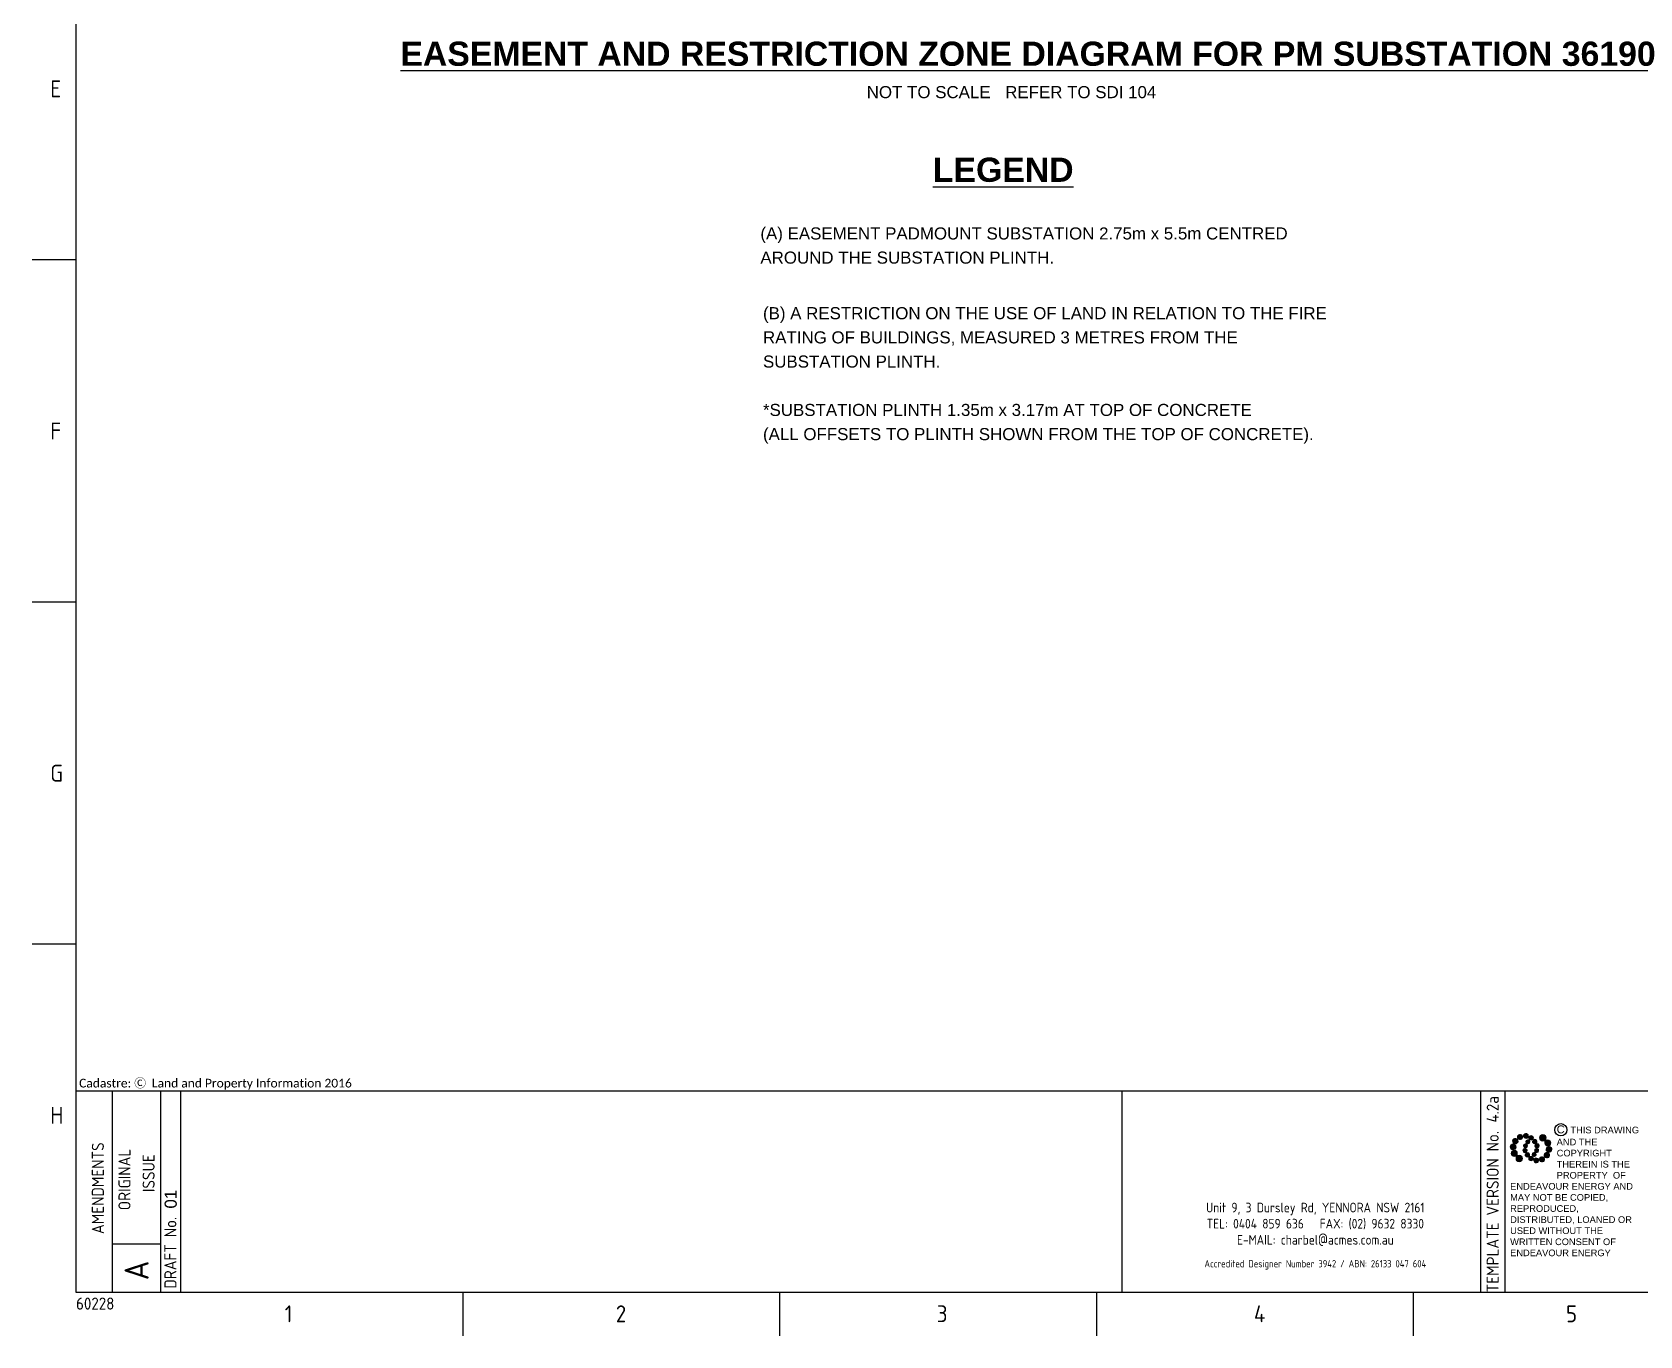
# Paper-space layout 'A1 Page 2' of a CAD drawing. Header units: metres, sheet in millimetres. Extents: x -21 to 813, y -3 to 583.
# Drawn here: x -20.5 to 311.9, y -3 to 266.5 of the extents above; entities that cross this region are included whole.
import ezdxf
from ezdxf.enums import TextEntityAlignment as Align

# ---------------------------------------------------------------- set-up
doc = ezdxf.new("R2010")
doc.units = ezdxf.units.M
doc.layers.get('0').update_dxf_attribs({"color": 6})
doc.layers.add('Notes', color=7, linetype='Continuous')
doc.layers.add('SupportsUG_SP_EXT', color=7, linetype='Continuous')
doc.styles.add('ARIAL', font='arial.ttf', dxfattribs={"height": 2})
doc.styles.add('iecISOCP', font='isocp.shx')
doc.styles.add('ISO3098B', font='ISO3098B.SHX', dxfattribs={"width": 0.9, "height": 2.5})
doc.styles.get("Standard").update_dxf_attribs({"font": 'arial.ttf'})

# ---------------------------------------------------------------- blocks, each defined once
blk = doc.blocks.new('A$C30A46249')
at = {"color": 7, "lineweight": -3, "insert": (6.92, 4.97), "char_height": 1.79, "attachment_point": 7, "line_spacing_factor": 1.2}
blk.add_mtext('{\\fCalibri|b0|i0|c0|p34;\\C256;Cadastre: \\fMS Gothic|b0|i0|c128|p49;\\C250;\\c2236962;Ⓒ\\fMS Gothic|b0|i0|c0|p49; \\fCalibri|b0|i0|c0|p34;\\C256;Land and Property Information 2016}', dxfattribs=at)
blk = doc.blocks.new('EE_LOGO_SMALL')
at = {"layer": 'Notes'}
h = blk.add_hatch(color=256, dxfattribs=at)
edge = h.paths.add_edge_path()
edge.add_spline(control_points=[(-8.41, 1.95), (-9.16, 1.99), (-9.8, 1.42), (-9.84, 0.67), (-9.89, -0.07), (-9.31, -0.71), (-8.56, -0.75), (-7.82, -0.8), (-7.18, -0.23), (-7.14, 0.52), (-7.09, 1.27), (-7.66, 1.91), (-8.41, 1.95)], knot_values=[0, 0, 0, 0, 1, 1, 1, 2, 2, 2, 3, 3, 3, 4, 4, 4, 4], degree=3, periodic=0)
h = blk.add_hatch(color=256, dxfattribs=at)
edge = h.paths.add_edge_path()
edge.add_spline(control_points=[(-6.81, 4.47), (-7.42, 4.82), (-8.21, 4.62), (-8.57, 4), (-8.92, 3.39), (-8.72, 2.6), (-8.1, 2.25), (-7.49, 1.89), (-6.7, 2.09), (-6.34, 2.71), (-5.98, 3.32), (-6.19, 4.11), (-6.81, 4.47)], knot_values=[0, 0, 0, 0, 1, 1, 1, 2, 2, 2, 3, 3, 3, 4, 4, 4, 4], degree=3, periodic=0)
h = blk.add_hatch(color=256, dxfattribs=at)
edge = h.paths.add_edge_path()
edge.add_spline(control_points=[(-4.19, 5.89), (-4.56, 6.46), (-5.32, 6.62), (-5.88, 6.26), (-6.45, 5.89), (-6.61, 5.13), (-6.25, 4.56), (-5.88, 4), (-5.13, 3.83), (-4.56, 4.2), (-3.99, 4.56), (-3.82, 5.32), (-4.19, 5.89)], knot_values=[0, 0, 0, 0, 1, 1, 1, 2, 2, 2, 3, 3, 3, 4, 4, 4, 4], degree=3, periodic=0)
h = blk.add_hatch(color=256, dxfattribs=at)
edge = h.paths.add_edge_path()
edge.add_spline(control_points=[(-2.5, 2.07), (-3.02, 2.18), (-3.52, 1.86), (-3.63, 1.35), (-3.74, 0.84), (-3.41, 0.33), (-2.91, 0.22), (-2.39, 0.11), (-1.89, 0.43), (-1.78, 0.95), (-1.67, 1.46), (-1.99, 1.96), (-2.5, 2.07)], knot_values=[0, 0, 0, 0, 1, 1, 1, 2, 2, 2, 3, 3, 3, 4, 4, 4, 4], degree=3, periodic=0)
h = blk.add_hatch(color=256, dxfattribs=at)
edge = h.paths.add_edge_path()
edge.add_spline(control_points=[(-1.35, 5.88), (-1.41, 6.52), (-1.98, 6.98), (-2.62, 6.92), (-3.26, 6.85), (-3.72, 6.28), (-3.66, 5.65), (-3.6, 5.01), (-3.03, 4.54), (-2.39, 4.61), (-1.75, 4.67), (-1.28, 5.24), (-1.35, 5.88)], knot_values=[0, 0, 0, 0, 1, 1, 1, 2, 2, 2, 3, 3, 3, 4, 4, 4, 4], degree=3, periodic=0)
h = blk.add_hatch(color=256, dxfattribs=at)
edge = h.paths.add_edge_path()
edge.add_spline(control_points=[(1.01, 4.87), (1.01, 4.27), (0.53, 3.79), (-0.07, 3.79), (-0.67, 3.79), (-1.16, 4.27), (-1.16, 4.87), (-1.16, 5.47), (-0.67, 5.96), (-0.07, 5.96), (0.53, 5.96), (1.01, 5.47), (1.01, 4.87)], knot_values=[0, 0, 0, 0, 1, 1, 1, 2, 2, 2, 3, 3, 3, 4, 4, 4, 4], degree=3, periodic=0)
edge = h.paths.add_edge_path()
edge.add_spline(control_points=[(-1.36, 3.98), (-1.87, 4.09), (-2.38, 3.77), (-2.49, 3.26), (-2.6, 2.75), (-2.27, 2.24), (-1.76, 2.13), (-1.25, 2.02), (-0.75, 2.35), (-0.64, 2.86), (-0.53, 3.37), (-0.85, 3.87), (-1.36, 3.98)], knot_values=[0, 0, 0, 0, 1, 1, 1, 2, 2, 2, 3, 3, 3, 4, 4, 4, 4], degree=3, periodic=0)
h = blk.add_hatch(color=256, dxfattribs=at)
edge = h.paths.add_edge_path()
edge.add_spline(control_points=[(2.33, 2.37), (2.77, 2.76), (2.8, 3.42), (2.42, 3.85), (2.03, 4.29), (1.37, 4.32), (0.94, 3.94), (0.51, 3.55), (0.47, 2.89), (0.85, 2.46), (1.24, 2.03), (1.9, 1.99), (2.33, 2.37)], knot_values=[0, 0, 0, 0, 1, 1, 1, 2, 2, 2, 3, 3, 3, 4, 4, 4, 4], degree=3, periodic=0)
edge = h.paths.add_edge_path()
edge.add_spline(control_points=[(1.01, 4.87), (1.01, 4.27), (0.53, 3.79), (-0.07, 3.79), (-0.67, 3.79), (-1.16, 4.27), (-1.16, 4.87), (-1.16, 5.47), (-0.67, 5.96), (-0.07, 5.96), (0.53, 5.96), (1.01, 5.47), (1.01, 4.87)], knot_values=[0, 0, 0, 0, 1, 1, 1, 2, 2, 2, 3, 3, 3, 4, 4, 4, 4], degree=3, periodic=0)
h = blk.add_hatch(color=256, dxfattribs=at)
edge = h.paths.add_edge_path()
edge.add_spline(control_points=[(1.01, 4.87), (1.01, 4.27), (0.53, 3.79), (-0.07, 3.79), (-0.67, 3.79), (-1.16, 4.27), (-1.16, 4.87), (-1.16, 5.47), (-0.67, 5.96), (-0.07, 5.96), (0.53, 5.96), (1.01, 5.47), (1.01, 4.87)], knot_values=[0, 0, 0, 0, 1, 1, 1, 2, 2, 2, 3, 3, 3, 4, 4, 4, 4], degree=3, periodic=0)
edge = h.paths.add_edge_path(flags=16)
edge.add_spline(control_points=[(1.01, 4.87), (1.01, 4.27), (0.53, 3.79), (-0.07, 3.79), (-0.67, 3.79), (-1.16, 4.27), (-1.16, 4.87), (-1.16, 5.47), (-0.67, 5.96), (-0.07, 5.96), (0.53, 5.96), (1.01, 5.47), (1.01, 4.87)], knot_values=[0, 0, 0, 0, 1, 1, 1, 2, 2, 2, 3, 3, 3, 4, 4, 4, 4], degree=3, periodic=0)
h = blk.add_hatch(color=256, dxfattribs=at)
edge = h.paths.add_edge_path()
edge.add_spline(control_points=[(2.98, 0.19), (3.52, 0.33), (3.83, 0.88), (3.69, 1.41), (3.55, 1.94), (3.01, 2.26), (2.48, 2.12), (1.95, 1.98), (1.63, 1.43), (1.77, 0.9), (1.91, 0.37), (2.45, 0.05), (2.98, 0.19)], knot_values=[0, 0, 0, 0, 1, 1, 1, 2, 2, 2, 3, 3, 3, 4, 4, 4, 4], degree=3, periodic=0)
h = blk.add_hatch(color=256, dxfattribs=at)
edge = h.paths.add_edge_path()
edge.add_spline(control_points=[(6.99, 4.87), (6.99, 4.04), (6.32, 3.36), (5.48, 3.36), (4.65, 3.36), (3.97, 4.04), (3.97, 4.87), (3.97, 5.71), (4.65, 6.38), (5.48, 6.38), (6.32, 6.38), (6.99, 5.71), (6.99, 4.87)], knot_values=[0, 0, 0, 0, 1, 1, 1, 2, 2, 2, 3, 3, 3, 4, 4, 4, 4], degree=3, periodic=0)
h = blk.add_hatch(color=256, dxfattribs=at)
edge = h.paths.add_edge_path()
edge.add_spline(control_points=[(8.37, 1.14), (9.1, 1.46), (9.42, 2.3), (9.11, 3.02), (8.79, 3.74), (7.95, 4.07), (7.23, 3.75), (6.51, 3.43), (6.18, 2.59), (6.49, 1.87), (6.81, 1.15), (7.65, 0.82), (8.37, 1.14)], knot_values=[0, 0, 0, 0, 1, 1, 1, 2, 2, 2, 3, 3, 3, 4, 4, 4, 4], degree=3, periodic=0)
h = blk.add_hatch(color=256, dxfattribs=at)
edge = h.paths.add_edge_path()
edge.add_spline(control_points=[(8.27, -1.91), (9.01, -1.95), (9.65, -1.38), (9.69, -0.63), (9.74, 0.12), (9.17, 0.75), (8.42, 0.8), (7.67, 0.84), (7.03, 0.27), (6.99, -0.48), (6.95, -1.22), (7.52, -1.87), (8.27, -1.91)], knot_values=[0, 0, 0, 0, 1, 1, 1, 2, 2, 2, 3, 3, 3, 4, 4, 4, 4], degree=3, periodic=0)
h = blk.add_hatch(color=256, dxfattribs=at)
edge = h.paths.add_edge_path()
edge.add_spline(control_points=[(-8.52, -1.1), (-9.24, -1.42), (-9.57, -2.26), (-9.25, -2.98), (-8.94, -3.7), (-8.09, -4.03), (-7.37, -3.71), (-6.65, -3.39), (-6.33, -2.55), (-6.64, -1.83), (-6.96, -1.11), (-7.8, -0.78), (-8.52, -1.1)], knot_values=[0, 0, 0, 0, 1, 1, 1, 2, 2, 2, 3, 3, 3, 4, 4, 4, 4], degree=3, periodic=0)
h = blk.add_hatch(color=256, dxfattribs=at)
edge = h.paths.add_edge_path()
edge.add_spline(control_points=[(-7.14, -4.83), (-7.14, -4), (-6.46, -3.32), (-5.63, -3.32), (-4.8, -3.32), (-4.12, -4), (-4.12, -4.83), (-4.12, -5.67), (-4.8, -6.34), (-5.63, -6.34), (-6.46, -6.34), (-7.14, -5.67), (-7.14, -4.83)], knot_values=[0, 0, 0, 0, 1, 1, 1, 2, 2, 2, 3, 3, 3, 4, 4, 4, 4], degree=3, periodic=0)
h = blk.add_hatch(color=256, dxfattribs=at)
edge = h.paths.add_edge_path()
edge.add_spline(control_points=[(-3.13, -0.15), (-3.66, -0.29), (-3.98, -0.84), (-3.84, -1.37), (-3.7, -1.9), (-3.15, -2.22), (-2.62, -2.08), (-2.09, -1.94), (-1.78, -1.39), (-1.91, -0.86), (-2.06, -0.33), (-2.6, -0.01), (-3.13, -0.15)], knot_values=[0, 0, 0, 0, 1, 1, 1, 2, 2, 2, 3, 3, 3, 4, 4, 4, 4], degree=3, periodic=0)
h = blk.add_hatch(color=256, dxfattribs=at)
edge = h.paths.add_edge_path()
edge.add_spline(control_points=[(-2.48, -2.33), (-2.91, -2.72), (-2.95, -3.38), (-2.56, -3.81), (-2.18, -4.24), (-1.52, -4.28), (-1.08, -3.9), (-0.65, -3.51), (-0.62, -2.85), (-1, -2.42), (-1.39, -1.98), (-2.05, -1.95), (-2.48, -2.33)], knot_values=[0, 0, 0, 0, 1, 1, 1, 2, 2, 2, 3, 3, 3, 4, 4, 4, 4], degree=3, periodic=0)
h = blk.add_hatch(color=256, dxfattribs=at)
edge = h.paths.add_edge_path()
edge.add_spline(control_points=[(-1.16, -4.83), (-1.16, -4.23), (-0.67, -3.74), (-0.07, -3.74), (0.53, -3.74), (1.01, -4.23), (1.01, -4.83), (1.01, -5.43), (0.53, -5.92), (-0.07, -5.92), (-0.67, -5.92), (-1.16, -5.43), (-1.16, -4.83)], knot_values=[0, 0, 0, 0, 1, 1, 1, 2, 2, 2, 3, 3, 3, 4, 4, 4, 4], degree=3, periodic=0)
h = blk.add_hatch(color=256, dxfattribs=at)
edge = h.paths.add_edge_path()
edge.add_spline(control_points=[(1.22, -3.94), (1.73, -4.05), (2.23, -3.73), (2.34, -3.22), (2.45, -2.71), (2.13, -2.2), (1.62, -2.09), (1.11, -1.98), (0.6, -2.3), (0.49, -2.81), (0.38, -3.32), (0.71, -3.83), (1.22, -3.94)], knot_values=[0, 0, 0, 0, 1, 1, 1, 2, 2, 2, 3, 3, 3, 4, 4, 4, 4], degree=3, periodic=0)
h = blk.add_hatch(color=256, dxfattribs=at)
edge = h.paths.add_edge_path()
edge.add_spline(control_points=[(1.2, -5.84), (1.27, -6.47), (1.84, -6.94), (2.47, -6.87), (3.11, -6.81), (3.58, -6.24), (3.51, -5.6), (3.45, -4.96), (2.88, -4.5), (2.24, -4.56), (1.6, -4.63), (1.13, -5.2), (1.2, -5.84)], knot_values=[0, 0, 0, 0, 1, 1, 1, 2, 2, 2, 3, 3, 3, 4, 4, 4, 4], degree=3, periodic=0)
h = blk.add_hatch(color=256, dxfattribs=at)
edge = h.paths.add_edge_path()
edge.add_spline(control_points=[(2.36, -2.03), (2.87, -2.14), (3.37, -1.81), (3.48, -1.3), (3.59, -0.79), (3.27, -0.29), (2.76, -0.18), (2.25, -0.07), (1.74, -0.39), (1.63, -0.9), (1.52, -1.41), (1.85, -1.92), (2.36, -2.03)], knot_values=[0, 0, 0, 0, 1, 1, 1, 2, 2, 2, 3, 3, 3, 4, 4, 4, 4], degree=3, periodic=0)
h = blk.add_hatch(color=256, dxfattribs=at)
edge = h.paths.add_edge_path()
edge.add_spline(control_points=[(4.05, -5.84), (4.41, -6.41), (5.17, -6.58), (5.73, -6.21), (6.3, -5.85), (6.46, -5.09), (6.1, -4.52), (5.73, -3.95), (4.98, -3.79), (4.41, -4.16), (3.84, -4.52), (3.68, -5.28), (4.05, -5.84)], knot_values=[0, 0, 0, 0, 1, 1, 1, 2, 2, 2, 3, 3, 3, 4, 4, 4, 4], degree=3, periodic=0)
h = blk.add_hatch(color=256, dxfattribs=at)
edge = h.paths.add_edge_path()
edge.add_spline(control_points=[(6.66, -4.43), (7.27, -4.78), (8.06, -4.58), (8.42, -3.96), (8.78, -3.35), (8.57, -2.56), (7.96, -2.2), (7.34, -1.84), (6.55, -2.05), (6.2, -2.66), (5.84, -3.28), (6.04, -4.07), (6.66, -4.43)], knot_values=[0, 0, 0, 0, 1, 1, 1, 2, 2, 2, 3, 3, 3, 4, 4, 4, 4], degree=3, periodic=0)
at = {"layer": 'Notes', "lineweight": 0}
for points in [[(1.85, 2.13), (1.85, 2.13)], [(-1.99, -2.08), (-1.99, -2.08)]]:
    blk.add_lwpolyline(points, dxfattribs=at)
for points in [[(-8.41, 1.95), (-9.16, 1.99), (-9.8, 1.42), (-9.84, 0.67), (-9.89, -0.07), (-9.31, -0.71), (-8.56, -0.75), (-7.82, -0.8), (-7.18, -0.23), (-7.14, 0.52), (-7.09, 1.27), (-7.66, 1.91), (-8.41, 1.95)], [(-6.81, 4.47), (-7.42, 4.82), (-8.21, 4.62), (-8.57, 4), (-8.92, 3.39), (-8.72, 2.6), (-8.1, 2.25), (-7.49, 1.89), (-6.7, 2.09), (-6.34, 2.71), (-5.98, 3.32), (-6.19, 4.11), (-6.81, 4.47)], [(-4.19, 5.89), (-4.56, 6.46), (-5.32, 6.62), (-5.88, 6.26), (-6.45, 5.89), (-6.61, 5.13), (-6.25, 4.56), (-5.88, 4), (-5.13, 3.83), (-4.56, 4.2), (-3.99, 4.56), (-3.82, 5.32), (-4.19, 5.89)], [(-2.5, 2.07), (-3.02, 2.18), (-3.52, 1.86), (-3.63, 1.35), (-3.74, 0.84), (-3.41, 0.33), (-2.91, 0.22), (-2.39, 0.11), (-1.89, 0.43), (-1.78, 0.95), (-1.67, 1.46), (-1.99, 1.96), (-2.5, 2.07)], [(-1.35, 5.88), (-1.41, 6.52), (-1.98, 6.98), (-2.62, 6.92), (-3.26, 6.85), (-3.72, 6.28), (-3.66, 5.65), (-3.6, 5.01), (-3.03, 4.54), (-2.39, 4.61), (-1.75, 4.67), (-1.28, 5.24), (-1.35, 5.88)], [(-1.36, 3.98), (-1.87, 4.09), (-2.38, 3.77), (-2.49, 3.26), (-2.6, 2.75), (-2.27, 2.24), (-1.76, 2.13), (-1.25, 2.02), (-0.75, 2.35), (-0.64, 2.86), (-0.53, 3.37), (-0.85, 3.87), (-1.36, 3.98)], [(1.01, 4.87), (1.01, 4.27), (0.53, 3.79), (-0.07, 3.79), (-0.67, 3.79), (-1.16, 4.27), (-1.16, 4.87), (-1.16, 5.47), (-0.67, 5.96), (-0.07, 5.96), (0.53, 5.96), (1.01, 5.47), (1.01, 4.87)], [(1.01, 4.87), (1.01, 4.27), (0.53, 3.79), (-0.07, 3.79), (-0.67, 3.79), (-1.16, 4.27), (-1.16, 4.87), (-1.16, 5.47), (-0.67, 5.96), (-0.07, 5.96), (0.53, 5.96), (1.01, 5.47), (1.01, 4.87)], [(2.33, 2.37), (2.77, 2.76), (2.8, 3.42), (2.42, 3.85), (2.03, 4.29), (1.37, 4.32), (0.94, 3.94), (0.51, 3.55), (0.47, 2.89), (0.85, 2.46), (1.24, 2.03), (1.9, 1.99), (2.33, 2.37)], [(2.98, 0.19), (3.52, 0.33), (3.83, 0.88), (3.69, 1.41), (3.55, 1.94), (3.01, 2.26), (2.48, 2.12), (1.95, 1.98), (1.63, 1.43), (1.77, 0.9), (1.91, 0.37), (2.45, 0.05), (2.98, 0.19)], [(6.99, 4.87), (6.99, 4.04), (6.32, 3.36), (5.48, 3.36), (4.65, 3.36), (3.97, 4.04), (3.97, 4.87), (3.97, 5.71), (4.65, 6.38), (5.48, 6.38), (6.32, 6.38), (6.99, 5.71), (6.99, 4.87)], [(8.37, 1.14), (9.1, 1.46), (9.42, 2.3), (9.11, 3.02), (8.79, 3.74), (7.95, 4.07), (7.23, 3.75), (6.51, 3.43), (6.18, 2.59), (6.49, 1.87), (6.81, 1.15), (7.65, 0.82), (8.37, 1.14)], [(8.27, -1.91), (9.01, -1.95), (9.65, -1.38), (9.69, -0.63), (9.74, 0.12), (9.17, 0.75), (8.42, 0.8), (7.67, 0.84), (7.03, 0.27), (6.99, -0.48), (6.95, -1.22), (7.52, -1.87), (8.27, -1.91)], [(-8.52, -1.1), (-9.24, -1.42), (-9.57, -2.26), (-9.25, -2.98), (-8.94, -3.7), (-8.09, -4.03), (-7.37, -3.71), (-6.65, -3.39), (-6.33, -2.55), (-6.64, -1.83), (-6.96, -1.11), (-7.8, -0.78), (-8.52, -1.1)], [(-7.14, -4.83), (-7.14, -4), (-6.46, -3.32), (-5.63, -3.32), (-4.8, -3.32), (-4.12, -4), (-4.12, -4.83), (-4.12, -5.67), (-4.8, -6.34), (-5.63, -6.34), (-6.46, -6.34), (-7.14, -5.67), (-7.14, -4.83)], [(-3.13, -0.15), (-3.66, -0.29), (-3.98, -0.84), (-3.84, -1.37), (-3.7, -1.9), (-3.15, -2.22), (-2.62, -2.08), (-2.09, -1.94), (-1.78, -1.39), (-1.91, -0.86), (-2.06, -0.33), (-2.6, -0.01), (-3.13, -0.15)], [(-2.48, -2.33), (-2.91, -2.72), (-2.95, -3.38), (-2.56, -3.81), (-2.18, -4.24), (-1.52, -4.28), (-1.08, -3.9), (-0.65, -3.51), (-0.62, -2.85), (-1, -2.42), (-1.39, -1.98), (-2.05, -1.95), (-2.48, -2.33)], [(-1.16, -4.83), (-1.16, -4.23), (-0.67, -3.74), (-0.07, -3.74), (0.53, -3.74), (1.01, -4.23), (1.01, -4.83), (1.01, -5.43), (0.53, -5.92), (-0.07, -5.92), (-0.67, -5.92), (-1.16, -5.43), (-1.16, -4.83)], [(1.22, -3.94), (1.73, -4.05), (2.23, -3.73), (2.34, -3.22), (2.45, -2.71), (2.13, -2.2), (1.62, -2.09), (1.11, -1.98), (0.6, -2.3), (0.49, -2.81), (0.38, -3.32), (0.71, -3.83), (1.22, -3.94)], [(1.2, -5.84), (1.27, -6.47), (1.84, -6.94), (2.47, -6.87), (3.11, -6.81), (3.58, -6.24), (3.51, -5.6), (3.45, -4.96), (2.88, -4.5), (2.24, -4.56), (1.6, -4.63), (1.13, -5.2), (1.2, -5.84)], [(2.36, -2.03), (2.87, -2.14), (3.37, -1.81), (3.48, -1.3), (3.59, -0.79), (3.27, -0.29), (2.76, -0.18), (2.25, -0.07), (1.74, -0.39), (1.63, -0.9), (1.52, -1.41), (1.85, -1.92), (2.36, -2.03)], [(4.05, -5.84), (4.41, -6.41), (5.17, -6.58), (5.73, -6.21), (6.3, -5.85), (6.46, -5.09), (6.1, -4.52), (5.73, -3.95), (4.98, -3.79), (4.41, -4.16), (3.84, -4.52), (3.68, -5.28), (4.05, -5.84)], [(6.66, -4.43), (7.27, -4.78), (8.06, -4.58), (8.42, -3.96), (8.78, -3.35), (8.57, -2.56), (7.96, -2.2), (7.34, -1.84), (6.55, -2.05), (6.2, -2.66), (5.84, -3.28), (6.04, -4.07), (6.66, -4.43)]]:
    blk.add_open_spline(points, degree=3, knots=[0, 0, 0, 0, 1, 1, 1, 2, 2, 2, 3, 3, 3, 4, 4, 4, 4], dxfattribs=at)
blk = doc.blocks.new('EE_COPYRIGHT_A1')
at = {"layer": 'Notes'}
blk.add_circle((9.53, -0.82), 1.15, dxfattribs=at)
at = {"xscale": 0.4, "yscale": 0.4, "zscale": 0.4}
blk.add_blockref('EE_LOGO_SMALL', (3.96, -4.29), dxfattribs=at)
at = {"layer": 'Notes', "insert": (0, 0), "char_height": 1.25, "width": 24.1208, "attachment_point": 1, "style": 'ARIAL'}
blk.add_mtext('\\pt8.75;               ^I{\\H1.2x;C } THIS DRAWING\\P\\pi-8.75,l8.75,t8.75,20;       ^IAND THE ^I\\P\\pi0,t8.75;COPYRIGHT\\P\\pi-8.75,t1.25,8.75;^I^ITHEREIN IS THE PROPERTY  OF \\P\\pi0,l0,t1.25;ENDEAVOUR ENERGY AND MAY NOT BE COPIED, REPRODUCED, DISTRIBUTED, LOANED OR USED WITHOUT THE WRITTEN CONSENT OF ENDEAVOUR ENERGY', dxfattribs=at)
blk = doc.blocks.new('A1_FRAME_TITLE')
at = {"layer": 'Notes', "color": 3, "linetype": 'Continuous'}
for p, q in [((9, 574.39), (9, 5.97)), ((16.59, 5.97), (16.59, 47.62)), ((26.59, 5.97), (26.59, 47.62)), ((30.74, 5.98), (30.74, 47.62)), ((225.32, 47.62), (225.32, 5.97)), ((299.54, 47.62), (299.54, 5.97)), ((304.54, 47.62), (304.54, 5.97)), ((16.59, 15.97), (26.59, 15.97))]:
    blk.add_line(p, q, dxfattribs=at)
at = {"layer": 'Notes', "linetype": 'Continuous'}
for p, q in [((9, 219.43), (0, 219.43)), ((9, 148.68), (0, 148.68)), ((9, 77.93), (0, 77.93)), ((89.14, -3.03), (89.14, 5.97)), ((154.65, -3.03), (154.65, 5.97)), ((220.16, -3.03), (220.16, 5.97)), ((285.67, -3.03), (285.67, 5.97))]:
    blk.add_line(p, q, dxfattribs=at)
at = {"layer": 'Notes', "color": 3, "linetype": 'Continuous', "flags": 128}
for points in [[(9, 47.62), (123.8, 47.62)], [(123.8, 47.62), (824.37, 47.62)], [(9, 5.97), (123.8, 5.97)], [(123.8, 5.97), (824.37, 5.97)]]:
    blk.add_lwpolyline(points, dxfattribs=at)
at = {"layer": 'Notes', "xscale": 1.1, "yscale": 1.1, "zscale": 1.1}
blk.add_blockref('EE_COPYRIGHT_A1', (305.65, 40.49), dxfattribs=at)
at = {"linetype": 'Continuous', "width": 97.328, "attachment_point": 2, "style": 'ISO3098B'}
for s, insert, char_height in [('Unit 9, 3 Dursley Rd, YENNORA NSW 2161\\PTEL: 0404 859 636   FAX: (02) 9632 8330\\PE-MAIL: charbel@acmes.com.au', (265.36, 24.5), 2), ('Accredited Designer Number 3942 / ABN: 26133 047 604', (265.36, 12.64), 1.5)]:
    blk.add_mtext(s, dxfattribs=dict(at, insert=insert, char_height=char_height))
blk.add_attdef('DRAFT_NUM', (29.9, 23.29), '', height=2.5, rotation=90)
at = {"layer": 'Notes', "color": 7, "style": 'iecISOCP'}
for s, p in [('E', (3.74, 253.06)), ('F', (3.74, 182.31)), ('G', (3.74, 111.56)), ('H', (3.74, 40.81)), ('1', (52.24, -0.22)), ('2', (120.7, -0.22)), ('3', (187.09, -0.2)), ('4', (252.67, -0.22)), ('5', (317.21, -0.22))]:
    blk.add_text(s, height=3.5, dxfattribs=at).set_placement(p)
for s, height, p in [('AMENDMENTS', 2.5, (14.84, 18.02)), ('ORIGINAL', 2.5, (20.34, 22.94)), ('ISSUE', 2.5, (25.34, 26.69)), ('DRAFT No.', 2.5, (29.84, 6.74)), ('A', 5, (24.09, 8.47))]:
    blk.add_text(s, height=height, rotation=90, dxfattribs=at).set_placement(p)
blk.add_text('TEMPLATE VERSION No.', height=2.5, rotation=90, dxfattribs=at).set_placement((302.04, 5.97), align=Align.MIDDLE_LEFT)
at = {"layer": 'Notes', "color": 7, "style": 'iecISOCP', "flags": 8}
blk.add_attdef('VERSION_NO', text='', height=2.5, rotation=90, dxfattribs=at).set_placement((302.04, 43.81), align=Align.MIDDLE_CENTER)
at = {"layer": 'Notes', "color": 7, "style": 'iecISOCP'}
for tag, p in [('CAP_NO', (513.19, 43.46)), ('IE_NUM', (513.05, 37.81)), ('REF_No_1', (335.24, 32.31)), ('REF_1', (362.52, 32.31)), ('GEN_WO', (441.71, 31.76)), ('HV_SWITCH', (513.46, 32.16)), ('REF_No_2', (335.24, 26.31)), ('REF_2', (362.52, 26.31)), ('OH_WO', (441.71, 25.81)), ('UBD_REF', (513.05, 25.83)), ('REF_No_3', (335.24, 20.31)), ('REF_3', (362.52, 20.31)), ('UG_WO', (441.71, 20.05)), ('GIS_MAP_No', (513.05, 20.04)), ('REF_No_4', (335.24, 14.31)), ('REF_4', (362.52, 14.31)), ('HV_OP_DIAG', (513.33, 14.2)), ('SUB_WO', (441.71, 13.81)), ('LGA', (512.95, 7.78))]:
    blk.add_attdef(tag, p, '', height=2.5, dxfattribs=at)
at = {"layer": 'Notes', "style": 'iecISOCP'}
for tag, p in [('T1', (684.37, 39.47)), ('T2', (684.37, 34.35)), ('T3', (684.37, 28.92)), ('T4', (684.37, 23.66)), ('T5', (684.37, 18.23)), ('T6', (684.37, 12.97))]:
    blk.add_attdef(tag, text='', height=3.5, dxfattribs=at).set_placement(p, align=Align.CENTER)
at = {"layer": 'Notes', "color": 7, "style": 'iecISOCP'}
for tag, p in [('scale', (567.76, 33.27)), ('DRAWN', (567.76, 24.93)), ('DATE', (567.76, 16.88)), ('CHD', (567.76, 8.37)), ('DESIGN', (605.62, 9.15))]:
    blk.add_attdef(tag, text='', height=2.5, dxfattribs=at).set_placement(p, align=Align.CENTER)
at = {"layer": 'Notes', "color": 4, "style": 'iecISOCP'}
blk.add_attdef('NUM', text='', height=7, dxfattribs=at).set_placement((792.37, 20.12), align=Align.MIDDLE_CENTER)
at = {"layer": 'Notes', "color": 1, "style": 'iecISOCP'}
blk.add_attdef('REV', text='', height=5, dxfattribs=at).set_placement((820.05, 17.1), align=Align.CENTER)
at = {"layer": 'Notes', "color": 7, "style": 'iecISOCP'}
for tag, p in [('NS', (790.71, 8.12)), ('SHTS', (805.41, 8.12))]:
    blk.add_attdef(tag, text='', height=2.5, dxfattribs=at).set_placement(p, align=Align.MIDDLE)
at = {"layer": 'Notes', "style": 'iecISOCP'}
blk.add_attdef('ExportID', (9.08, 2.39), '', height=2.5, dxfattribs=at)
at = {"layer": 'Notes', "style": 'iecISOCP', "flags": 1}
for tag, p in [('ProjectType', (14.17, -26.8)), ('ProjectNumber', (23.56, -26.82)), ('DrawingNumber', (35.51, -26.8)), ('ProjectDescription', (47.56, -26.83)), ('ExportDate', (60.28, -26.79)), ('ExportUserName', (69.15, -26.8)), ('DesignerCompanyName', (81.48, -26.79)), ('ExportAreaOfInterest', (97.1, -26.81)), ('GIS_SUCCESS', (112, -26.78)), ('CAD_SUCCESS', (121.79, -26.78)), ('DEPOTCODE', (132.11, -26.88)), ('ExportCategories', (140.08, -26.8)), ('Comments', (154.38, -26.88))]:
    blk.add_attdef(tag, p, '', height=1, dxfattribs=at)

psp = doc.layouts.new('A1 Page 2')

# ---------------------------------------------------------------- block references
at = {"layer": 'Notes'}
psp.add_blockref('A$C30A46249', (-17.75, 42.91), dxfattribs=at)
at = {"layer": 'SupportsUG_SP_EXT'}
ref = psp.add_blockref('A1_FRAME_TITLE', (-20.55, 0), dxfattribs=at)
ref.add_attrib('ExportID', '60228', (-11.47, 2.39), dxfattribs={"layer": 'Notes', "height": 2.5, "style": 'iecISOCP'})
ref.add_attrib('VERSION_NO', '4.2a', dxfattribs={"layer": 'Notes', "color": 7, "height": 2.5, "rotation": 90, "style": 'iecISOCP'}).set_placement((281.49, 43.81), align=Align.MIDDLE_CENTER)
ref.add_attrib('DRAFT_NUM', '01', (9.35, 23.29), dxfattribs={"layer": '0', "height": 2.5, "rotation": 90})

# ---------------------------------------------------------------- texts
at = {"layer": 'Notes', "attachment_point": 1, "style": 'ARIAL'}
for s, insert, char_height, width in [('{\\fArial|b1|i0|c0|p34;\\LEASEMENT AND RESTRICTION ZONE DIAGRAM FOR PM SUBSTATION 36190}', (55.6, 264.58), 5, 264.9121), ('NOT TO SCALE', (152.04, 255.39), 2.5, 148.0822), ('REFER TO SDI 104', (180.68, 255.39), 2.5, 148.0822), ('{\\fArial|b1|i0|c0|p34;\\LLEGEND}', (165.72, 240.59), 5, 148.0822)]:
    psp.add_mtext(s, dxfattribs=dict(at, insert=insert, char_height=char_height, width=width))
at = {"layer": 'Notes', "color": 7, "lineweight": -3, "char_height": 2.5, "attachment_point": 1, "line_spacing_factor": 1.2}
for s, insert, width in [('(A) EASEMENT PADMOUNT SUBSTATION 2.75m x 5.5m CENTRED\\PAROUND THE SUBSTATION PLINTH.', (130.05, 226.17), 121.9982), ('(B) A RESTRICTION ON THE USE OF LAND IN RELATION TO THE FIRE RATING OF BUILDINGS, MEASURED 3 METRES FROM THE SUBSTATION PLINTH.\\P\\P*SUBSTATION PLINTH 1.35m x 3.17m AT TOP OF CONCRETE\\P(ALL OFFSETS TO PLINTH SHOWN FROM THE TOP OF CONCRETE).', (130.59, 209.68), 116.4421)]:
    psp.add_mtext(s, dxfattribs=dict(at, insert=insert, width=width))

doc.saveas('drawing.dxf')
